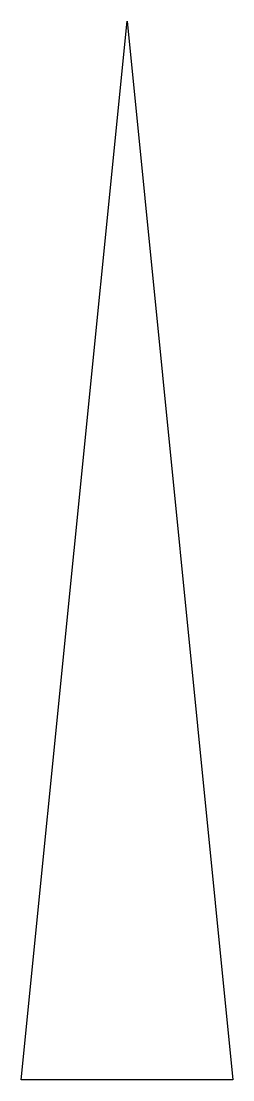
# Model space of a CAD drawing. Header units: millimetres. Extents: x 0 to 10, y 0 to 50.
import ezdxf

# ---------------------------------------------------------------- set-up
doc = ezdxf.new("R2010")
doc.units = ezdxf.units.MM
doc.header["$MEASUREMENT"] = 0
doc.layers.add('Default', color=18, linetype='Continuous', true_color=0x000000)

msp = doc.modelspace()

# ---------------------------------------------------------------- linework, layer by layer
at = {"layer": 'Default'}
msp.add_lwpolyline([(0, 0), (5, 50), (10, 0)], close=True, dxfattribs=at)

doc.saveas('drawing.dxf')
